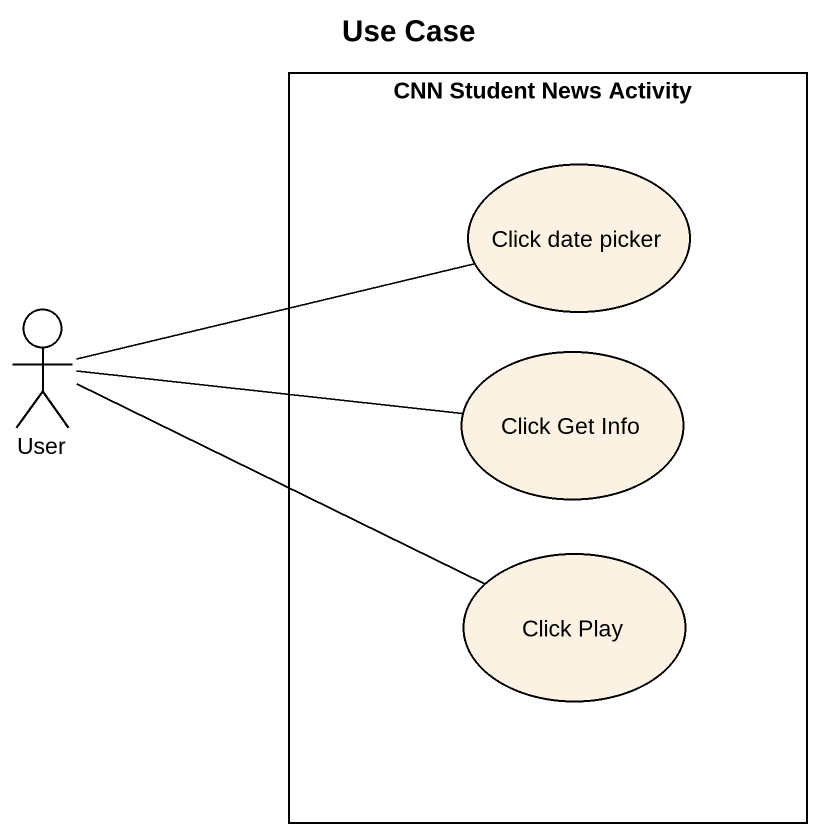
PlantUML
@startuml
title Use Case
rectangle "CNN Student News Activity" as CNN_Student_News_Activity {
  usecase "Click date picker" as Click_date_picker
  usecase "Click Get Info" as Click_Get_Info
  usecase "Click Play" as Click_Play
}
actor User
User -right- Click_date_picker
User -right- Click_Get_Info
User -right- Click_Play
@enduml
